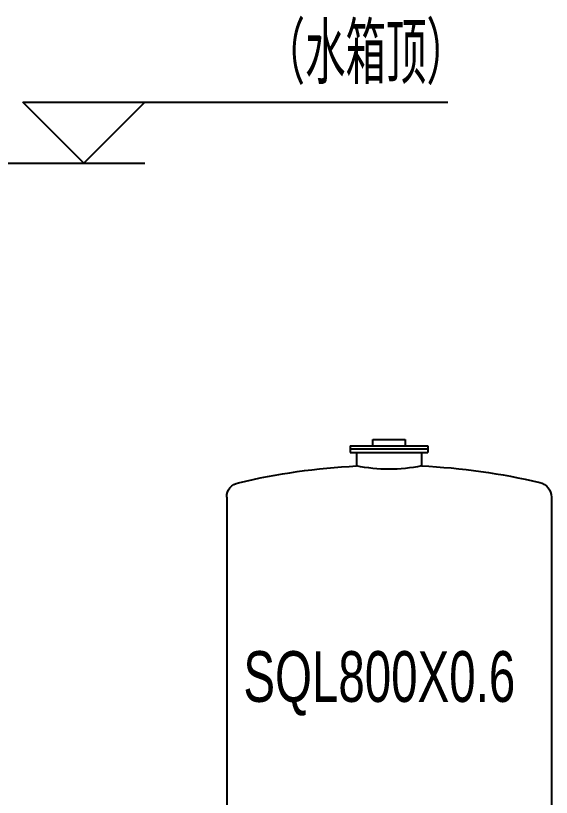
# Model space of a CAD drawing. Extents: x -84241 to 2571207, y -257003 to 1687411.
# Drawn here: x 169580 to 170900, y -81147 to -79219 of the extents above; entities that cross this region are included whole.
import ezdxf

# ---------------------------------------------------------------- set-up
doc = ezdxf.new("R2010")
doc.units = 0
doc.header["$LTSCALE"] = 1000
doc.layers.get('0').update_dxf_attribs({"linetype": 'CONTINUOUS'})
for name, color, linetype in [('W-FRPT-HYDT-EQPM', 60, 'CONTINUOUS'), ('W-FRPT-NOTE', 60, 'CONTINUOUS'), ('W-WAST-NOTE', 60, 'CONTINUOUS'), ('W-WSUP-DIMS', 41, 'CONTINUOUS')]:
    doc.layers.add(name, color=color, linetype=linetype)
doc.styles.add('TH-STYLE1', font='', dxfattribs={"width": 0.8})
doc.styles.add('TH-STYLE3', font='tssdeng.shx', dxfattribs={"width": 0.7, "bigfont": 'tssdchn.shx'})
doc.styles.get('TH-STYLE1').set_extended_font_data('华文仿宋')

# ---------------------------------------------------------------- blocks, each defined once
blk = doc.blocks.new('A$C0B7F5294')
at = {"layer": 'W-FRPT-HYDT-EQPM'}
for p, q in [((40, 0), (-40, 0)), ((-40, 0), (-40, -16)), ((40, -16), (40, 0)), ((-96, -16), (-96, -32)), ((96, -16), (-96, -16)), ((96, -16), (96, -32)), ((-96, -24), (96, -24)), ((96, -32), (-96, -32)), ((-80, -32), (-80, -65.4)), ((80, -32), (80, -65.6)), ((-400, -142.2), (-400, -1620.8)), ((400, -142.2), (400, -1620.8)), ((-320, -1700.8), (320, -1700.8)), ((-320, -1700.8), (-320, -2268.8)), ((320, -1700.8), (320, -2268.8))]:
    blk.add_line(p, q, dxfattribs=at)
for centre, radius, start, end in [((-2.3, -1678.2), 1614.7, 92.7598, 103.2085), ((0.4, 321.2), 394.9, 258.2517, 281.6287), ((-1.6, -1686.8), 1623.3, 76.7228, 87.1184), ((-363, -142.4), 37, 102.851, 180.1652), ((364.7, -141.6), 35.3, 358.5182, 79.7619), ((-320, -1620.8), 80, 180, 270), ((320, -1620.8), 80, 270, 0)]:
    blk.add_arc(centre, radius, start, end, dxfattribs=at)
blk = doc.blocks.new('*U701')
at = {"layer": 'W-WSUP-DIMS'}
for p, q in [((7063.5, -1090.8), (6913.5, -940.8)), ((6913.5, -940.8), (7960.5, -940.8)), ((7063.5, -1090.8), (7213.5, -940.8)), ((6850.5, -1090.8), (7213.5, -1090.8))]:
    blk.add_line(p, q, dxfattribs=at)
at = {"layer": 'W-FRPT-HYDT-EQPM', "xscale": -1, "rotation": 0.0002664824270048882}
blk.add_blockref('A$C0B7F5294', (7815.7, -1772), dxfattribs=at)
at = {"layer": 'W-FRPT-NOTE', "style": 'TH-STYLE1', "width": 0.7}
blk.add_text('SQL800X0.6', height=125, rotation=0.0003, dxfattribs=at).set_placement((7456.7, -2419.2))
at = {"layer": 'W-WAST-NOTE', "style": 'TH-STYLE3', "width": 0.7}
blk.add_attdef('有效容积', (4777.8, -2441.5), '', height=150, dxfattribs=at)
at = {"layer": 'W-WSUP-DIMS', "style": 'TH-STYLE3', "width": 0.7}
blk.add_text('（水箱顶）', height=150, dxfattribs=at).set_placement((7508.9, -895.8))
for tag, p in [('进水横管', (709.7, -718.7)), ('水箱顶', (6913.5, -918.7)), ('溢流水位', (3631.3, -1168.7)), ('最高水位', (5229, -1795.1)), ('最低报警水位', (3622.5, -1888.7))]:
    blk.add_attdef(tag, p, '', height=150, dxfattribs=at)
for tag, p in [('有效水深', (6745.7, -2484.6)), ('基础高度', (2764.8, -4114.1)), ('水箱底高', (6745.7, -4114.1))]:
    blk.add_attdef(tag, p, '', height=150, rotation=90, dxfattribs=at)

msp = doc.modelspace()

# ---------------------------------------------------------------- block references
msp.add_blockref('*U701', (162684.5437, -78491.9585))

doc.saveas('drawing.dxf')
